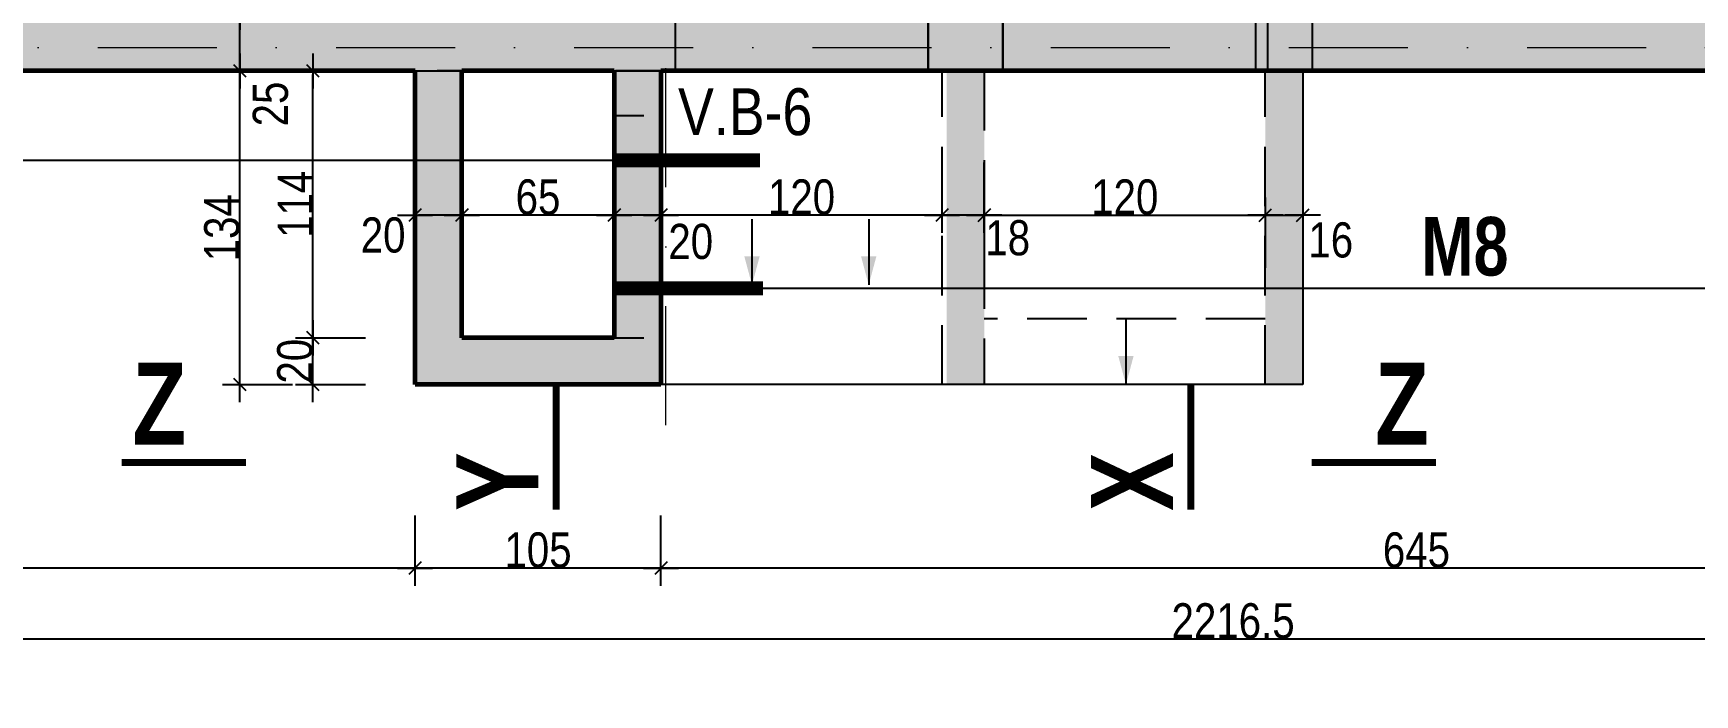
# Model space of a CAD drawing. Header units: millimetres. Extents: x 0 to 22237, y -21919 to -17719.
# Drawn here: x 18303 to 19013, y -20441 to -20159 of the extents above; entities that cross this region are included whole.
import ezdxf
from ezdxf.enums import TextEntityAlignment as Align

# ---------------------------------------------------------------- set-up
doc = ezdxf.new("R2010")
doc.units = ezdxf.units.MM
doc.linetypes.add('CACHEX2', pattern=[19.05, 12.7, -6.35])
doc.linetypes.add('TIRETPTX2', pattern=[50.8, 25.4, -12.7, 0, -12.7])
for name, color, linetype in [('01_cote_gen', 4, 'Continuous'), ('01_linteaux', 2, 'Continuous'), ('01_murs_sup', 2, 'CACHEX2'), ('01_poch_BN', 9, 'Continuous'), ('01_poch_murs', 253, 'Continuous'), ('01_poch_poteaux', 250, 'Continuous'), ('01_texte', 230, 'Continuous'), ('AA_COTES', 2, 'Continuous')]:
    doc.layers.add(name, color=color, linetype=linetype)
doc.layers.add('01_murs_coup', color=5, linetype='Continuous', lineweight=60)
doc.layers.add('01_tram_axes', color=2, linetype='TIRETPTX2', lineweight=9)
doc.styles.add('ARIAL NA', font='ARIALN.TTF')
doc.styles.add('impact', font='impact.ttf')
doc.styles.add('STYLE2', font='ARIALN.TTF')
doc.dimstyles.new('JB50', dxfattribs={"dimscale": 0.1, "dimtxt": 150, "dimasz": 15, "dimexe": 0.1, "dimexo": 0.1, "dimgap": 0.09, "dimtad": 1, "dimdec": 1, "dimdsep": 46, "dimtxsty": 'STYLE2', "dimblk1": 'BOND_G', "dimblk2": 'BOND_D', "dimsah": 1, "dimcen": 1.5, "dimdle": 0.01, "dimse1": 1, "dimse2": 1, "dimclrd": 4, "dimclre": 2, "dimclrt": 6, "dimazin": 2, "dimtfac": 2.333333, "dimtdec": 1, "dimtix": 1, "dimtmove": 2, "dimatfit": 3, "dimldrblk": 'BOND_G', "dimfxl": 1, "dimtolj": 1, "dimtzin": 0, "dimarcsym": 0})

# ---------------------------------------------------------------- blocks, each defined once
blk = doc.blocks.new('BOND_G')
at = {"layer": 'AA_COTES', "color": 0}
for p, q in [((0, -5), (0, 15)), ((5, 0), (-5, 0)), ((1.77, 1.77), (-1.77, -1.77))]:
    blk.add_line(p, q, dxfattribs=at)
blk = doc.blocks.new('BOND_D')
at = {"layer": 'AA_COTES', "color": 0}
for p, q in [((0, 5), (0, -15)), ((5, 0), (-5, 0)), ((-1.77, -1.77), (1.77, 1.77))]:
    blk.add_line(p, q, dxfattribs=at)
blk = doc.blocks.new('*D1585')
at = {"layer": '01_cote_gen', "color": 4, "lineweight": -2, "transparency": 16777216}
blk.add_line((18569.72, -20387.37), (18467.72, -20387.37), dxfattribs=at)
at = {"layer": 'Defpoints', "color": 0, "transparency": 16777216}
for p in [(18466.22, -20285.82), (18571.22, -20285.82), (18466.22, -20387.37)]:
    blk.add_point(p, dxfattribs=at)
at = {"layer": '01_cote_gen', "color": 4, "lineweight": -2, "transparency": 16777216, "xscale": 1.5, "yscale": 1.5, "zscale": 1.5, "rotation": 180}
blk.add_blockref('BOND_D', (18466.22, -20387.37), dxfattribs=at)
at = {"layer": '01_cote_gen', "color": 4, "lineweight": -2, "transparency": 16777216, "xscale": 1.5, "yscale": 1.5, "zscale": 1.5}
blk.add_blockref('BOND_G', (18571.22, -20387.37), dxfattribs=at)
at = {"layer": '01_cote_gen', "color": 6, "transparency": 16777216, "insert": (18518.72, -20379.7), "char_height": 15, "attachment_point": 5, "style": 'STYLE2'}
blk.add_mtext('\\A1;105', dxfattribs=at)
blk = doc.blocks.new('*D1586')
at = {"layer": '01_cote_gen', "color": 4, "lineweight": -2, "transparency": 16777216}
blk.add_line((18569.72, -20236.57), (18552.72, -20236.57), dxfattribs=at)
at = {"layer": 'Defpoints', "color": 0, "transparency": 16777216}
for p in [(18551.22, -20151.44), (18571.22, -20171.44), (18551.22, -20236.57)]:
    blk.add_point(p, dxfattribs=at)
at = {"layer": '01_cote_gen', "color": 4, "lineweight": -2, "transparency": 16777216, "xscale": 1.5, "yscale": 1.5, "zscale": 1.5, "rotation": 180}
blk.add_blockref('BOND_D', (18551.22, -20236.57), dxfattribs=at)
at = {"layer": '01_cote_gen', "color": 4, "lineweight": -2, "transparency": 16777216, "xscale": 1.5, "yscale": 1.5, "zscale": 1.5}
blk.add_blockref('BOND_G', (18571.22, -20236.57), dxfattribs=at)
at = {"layer": '01_cote_gen', "color": 6, "transparency": 16777216, "insert": (18583.92, -20247.91), "char_height": 15, "attachment_point": 5, "style": 'STYLE2'}
blk.add_mtext('\\A1;20', dxfattribs=at)
blk = doc.blocks.new('*D1587')
at = {"layer": '01_cote_gen', "color": 4, "lineweight": -2, "transparency": 16777216}
blk.add_line((18549.72, -20236.57), (18487.72, -20236.57), dxfattribs=at)
at = {"layer": 'Defpoints', "color": 0, "transparency": 16777216}
for p in [(18486.22, -20151.44), (18551.22, -20151.44), (18486.22, -20236.57)]:
    blk.add_point(p, dxfattribs=at)
at = {"layer": '01_cote_gen', "color": 4, "lineweight": -2, "transparency": 16777216, "xscale": 1.5, "yscale": 1.5, "zscale": 1.5, "rotation": 180}
blk.add_blockref('BOND_D', (18486.22, -20236.57), dxfattribs=at)
at = {"layer": '01_cote_gen', "color": 4, "lineweight": -2, "transparency": 16777216, "xscale": 1.5, "yscale": 1.5, "zscale": 1.5}
blk.add_blockref('BOND_G', (18551.22, -20236.57), dxfattribs=at)
at = {"layer": '01_cote_gen', "color": 6, "transparency": 16777216, "insert": (18518.72, -20228.91), "char_height": 15, "attachment_point": 5, "style": 'STYLE2'}
blk.add_mtext('\\A1;65', dxfattribs=at)
blk = doc.blocks.new('*D1588')
at = {"layer": '01_cote_gen', "color": 4, "lineweight": -2, "transparency": 16777216}
blk.add_line((18484.72, -20236.57), (18467.72, -20236.57), dxfattribs=at)
at = {"layer": 'Defpoints', "color": 0, "transparency": 16777216}
for p in [(18466.22, -20151.44), (18486.22, -20151.44), (18466.22, -20236.57)]:
    blk.add_point(p, dxfattribs=at)
at = {"layer": '01_cote_gen', "color": 4, "lineweight": -2, "transparency": 16777216, "xscale": 1.5, "yscale": 1.5, "zscale": 1.5, "rotation": 180}
blk.add_blockref('BOND_D', (18466.22, -20236.57), dxfattribs=at)
at = {"layer": '01_cote_gen', "color": 4, "lineweight": -2, "transparency": 16777216, "xscale": 1.5, "yscale": 1.5, "zscale": 1.5}
blk.add_blockref('BOND_G', (18486.22, -20236.57), dxfattribs=at)
at = {"layer": '01_cote_gen', "color": 6, "transparency": 16777216, "insert": (18452.6, -20245.15), "char_height": 15, "attachment_point": 5, "style": 'STYLE2'}
blk.add_mtext('\\A1;20', dxfattribs=at)
blk = doc.blocks.new('*D1589')
at = {"layer": '01_cote_gen', "color": 4, "lineweight": -2, "transparency": 16777216}
blk.add_line((18464.72, -20387.37), (16518.72, -20387.37), dxfattribs=at)
at = {"layer": 'Defpoints', "color": 0, "transparency": 16777216}
for p in [(16517.22, -20387.37), (16517.22, -20394.87), (18466.22, -20394.87)]:
    blk.add_point(p, dxfattribs=at)
at = {"layer": '01_cote_gen', "color": 4, "lineweight": -2, "transparency": 16777216, "xscale": 1.5, "yscale": 1.5, "zscale": 1.5, "rotation": 180}
blk.add_blockref('BOND_D', (16517.22, -20387.37), dxfattribs=at)
at = {"layer": '01_cote_gen', "color": 4, "lineweight": -2, "transparency": 16777216, "xscale": 1.5, "yscale": 1.5, "zscale": 1.5}
blk.add_blockref('BOND_G', (18466.22, -20387.37), dxfattribs=at)
at = {"layer": '01_cote_gen', "color": 6, "transparency": 16777216, "insert": (17491.72, -20379.7), "char_height": 15, "attachment_point": 5, "style": 'STYLE2'}
blk.add_mtext('\\A1;1949', dxfattribs=at)
blk = doc.blocks.new('*D1593')
at = {"layer": '01_cote_gen', "color": 4, "lineweight": -2, "transparency": 16777216}
blk.add_line((19214.76, -20387.37), (18572.72, -20387.37), dxfattribs=at)
at = {"layer": 'Defpoints', "color": 0, "transparency": 16777216}
for p in [(18571.22, -20336.02), (19216.26, -20336.02), (18571.22, -20387.37)]:
    blk.add_point(p, dxfattribs=at)
at = {"layer": '01_cote_gen', "color": 4, "lineweight": -2, "transparency": 16777216, "xscale": 1.5, "yscale": 1.5, "zscale": 1.5, "rotation": 180}
blk.add_blockref('BOND_D', (18571.22, -20387.37), dxfattribs=at)
at = {"layer": '01_cote_gen', "color": 4, "lineweight": -2, "transparency": 16777216, "xscale": 1.5, "yscale": 1.5, "zscale": 1.5}
blk.add_blockref('BOND_G', (19216.26, -20387.37), dxfattribs=at)
at = {"layer": '01_cote_gen', "color": 6, "transparency": 16777216, "insert": (18893.74, -20379.7), "char_height": 15, "attachment_point": 5, "style": 'STYLE2'}
blk.add_mtext('\\A1;645', dxfattribs=at)
blk = doc.blocks.new('*D1605')
at = {"layer": '01_cote_gen', "color": 4, "lineweight": -2, "transparency": 16777216}
blk.add_line((19922.22, -20417.65), (17708.72, -20417.65), dxfattribs=at)
at = {"layer": 'Defpoints', "color": 0, "transparency": 16777216}
for p in [(17707.22, -20159.39), (19923.72, -20413.83), (17707.22, -20417.65)]:
    blk.add_point(p, dxfattribs=at)
at = {"layer": '01_cote_gen', "color": 4, "lineweight": -2, "transparency": 16777216, "xscale": 1.5, "yscale": 1.5, "zscale": 1.5, "rotation": 180}
blk.add_blockref('BOND_D', (17707.22, -20417.65), dxfattribs=at)
at = {"layer": '01_cote_gen', "color": 4, "lineweight": -2, "transparency": 16777216, "xscale": 1.5, "yscale": 1.5, "zscale": 1.5}
blk.add_blockref('BOND_G', (19923.72, -20417.65), dxfattribs=at)
at = {"layer": '01_cote_gen', "color": 6, "transparency": 16777216, "insert": (18815.47, -20409.98), "char_height": 15, "attachment_point": 5, "style": 'STYLE2'}
blk.add_mtext('\\A1;2216.5', dxfattribs=at)
blk = doc.blocks.new('*D1608')
at = {"layer": '01_cote_gen', "color": 4, "lineweight": -2, "transparency": 16777216}
blk.add_line((19922.22, -20447.13), (16518.72, -20447.13), dxfattribs=at)
at = {"layer": 'Defpoints', "color": 0, "transparency": 16777216}
for p in [(16517.22, -20425.12), (16517.22, -20447.13), (19923.72, -20469.08)]:
    blk.add_point(p, dxfattribs=at)
at = {"layer": '01_cote_gen', "color": 4, "lineweight": -2, "transparency": 16777216, "xscale": 1.5, "yscale": 1.5, "zscale": 1.5, "rotation": 180}
blk.add_blockref('BOND_D', (16517.22, -20447.13), dxfattribs=at)
at = {"layer": '01_cote_gen', "color": 4, "lineweight": -2, "transparency": 16777216, "xscale": 1.5, "yscale": 1.5, "zscale": 1.5}
blk.add_blockref('BOND_G', (19923.72, -20447.13), dxfattribs=at)
at = {"layer": '01_cote_gen', "color": 6, "transparency": 16777216, "insert": (18220.47, -20439.46), "char_height": 15, "attachment_point": 5, "style": 'STYLE2'}
blk.add_mtext('\\A1;3406.5', dxfattribs=at)
blk = doc.blocks.new('*D1615')
at = {"layer": '01_cote_gen', "color": 4, "lineweight": -2, "transparency": 16777216}
blk.add_line((18391.46, -20307.47), (18391.46, -20176.46), dxfattribs=at)
at = {"layer": 'Defpoints', "color": 0, "transparency": 16777216}
for p in [(18391.46, -20174.96), (18449.97, -20174.96), (18449.97, -20308.97)]:
    blk.add_point(p, dxfattribs=at)
at = {"layer": '01_cote_gen', "color": 4, "lineweight": -2, "transparency": 16777216, "xscale": 1.5, "yscale": 1.5, "zscale": 1.5}
for name, p, rotation in [('BOND_D', (18391.46, -20174.96), 90), ('BOND_G', (18391.46, -20308.97), 270)]:
    blk.add_blockref(name, p, dxfattribs=dict(at, rotation=rotation))
at = {"layer": '01_cote_gen', "color": 6, "transparency": 16777216, "insert": (18383.79, -20241.96), "char_height": 15, "attachment_point": 5, "rotation": 90, "style": 'STYLE2'}
blk.add_mtext('\\A1;134', dxfattribs=at)
blk = doc.blocks.new('*D1698')
at = {"layer": '01_cote_gen', "color": 4, "lineweight": -2, "transparency": 16777216}
blk.add_line((18422.63, -20307.47), (18422.63, -20290.47), dxfattribs=at)
at = {"layer": 'Defpoints', "color": 0, "transparency": 16777216}
for p in [(18422.63, -20288.97), (18496.17, -20288.97), (18466.22, -20308.97)]:
    blk.add_point(p, dxfattribs=at)
at = {"layer": '01_cote_gen', "color": 4, "lineweight": -2, "transparency": 16777216, "xscale": 1.5, "yscale": 1.5, "zscale": 1.5}
for name, p, rotation in [('BOND_D', (18422.63, -20288.97), 90), ('BOND_G', (18422.63, -20308.97), 270)]:
    blk.add_blockref(name, p, dxfattribs=dict(at, rotation=rotation))
at = {"layer": '01_cote_gen', "color": 6, "transparency": 16777216, "insert": (18414.96, -20298.97), "char_height": 15, "attachment_point": 5, "rotation": 90, "style": 'STYLE2'}
blk.add_mtext('\\A1;20', dxfattribs=at)
blk = doc.blocks.new('*D1699')
at = {"layer": '01_cote_gen', "color": 4, "lineweight": -2, "transparency": 16777216}
blk.add_line((18422.63, -20287.47), (18422.63, -20176.46), dxfattribs=at)
at = {"layer": 'Defpoints', "color": 0, "transparency": 16777216}
for p in [(18422.63, -20174.96), (18442.3, -20174.96), (18430.13, -20288.97)]:
    blk.add_point(p, dxfattribs=at)
at = {"layer": '01_cote_gen', "color": 4, "lineweight": -2, "transparency": 16777216, "xscale": 1.5, "yscale": 1.5, "zscale": 1.5}
for name, p, rotation in [('BOND_D', (18422.63, -20174.96), 90), ('BOND_G', (18422.63, -20288.97), 270)]:
    blk.add_blockref(name, p, dxfattribs=dict(at, rotation=rotation))
at = {"layer": '01_cote_gen', "color": 6, "transparency": 16777216, "insert": (18415.09, -20231.96), "char_height": 15, "attachment_point": 5, "rotation": 90, "style": 'STYLE2'}
blk.add_mtext('\\A1;114', dxfattribs=at)
blk = doc.blocks.new('*D1616')
at = {"layer": '01_cote_gen', "color": 4, "lineweight": -2, "transparency": 16777216}
blk.add_line((18391.46, -20173.46), (18391.46, -20151.46), dxfattribs=at)
at = {"layer": 'Defpoints', "color": 0, "transparency": 16777216}
for p in [(18391.46, -20149.96), (18413.96, -20149.96), (18398.96, -20174.96)]:
    blk.add_point(p, dxfattribs=at)
at = {"layer": '01_cote_gen', "color": 4, "lineweight": -2, "transparency": 16777216, "xscale": 1.5, "yscale": 1.5, "zscale": 1.5}
for name, p, rotation in [('BOND_D', (18391.46, -20149.96), 90), ('BOND_G', (18391.46, -20174.96), 270)]:
    blk.add_blockref(name, p, dxfattribs=dict(at, rotation=rotation))
at = {"layer": '01_cote_gen', "color": 6, "transparency": 16777216, "insert": (18404.55, -20189.1), "char_height": 15, "attachment_point": 5, "rotation": 90, "style": 'STYLE2'}
blk.add_mtext('\\A1;25', dxfattribs=at)
blk = doc.blocks.new('*D3095')
at = {"layer": '01_cote_gen', "color": 4, "lineweight": -2, "transparency": 16777216}
blk.add_line((18830.72, -20236.57), (18843.72, -20236.57), dxfattribs=at)
at = {"layer": 'Defpoints', "color": 0, "transparency": 16777216}
for p in [(18845.22, -20236.57), (18829.22, -20244.07), (18845.22, -20244.07)]:
    blk.add_point(p, dxfattribs=at)
at = {"layer": '01_cote_gen', "color": 4, "lineweight": -2, "transparency": 16777216, "xscale": 1.5, "yscale": 1.5, "zscale": 1.5, "rotation": 180}
blk.add_blockref('BOND_G', (18829.22, -20236.57), dxfattribs=at)
at = {"layer": '01_cote_gen', "color": 4, "lineweight": -2, "transparency": 16777216, "xscale": 1.5, "yscale": 1.5, "zscale": 1.5}
blk.add_blockref('BOND_D', (18845.22, -20236.57), dxfattribs=at)
at = {"layer": '01_cote_gen', "color": 6, "transparency": 16777216, "insert": (18857.17, -20247.26), "char_height": 15, "attachment_point": 5, "style": 'STYLE2'}
blk.add_mtext('\\A1;16', dxfattribs=at)
blk = doc.blocks.new('*D3096')
at = {"layer": '01_cote_gen', "color": 4, "lineweight": -2, "transparency": 16777216}
blk.add_line((18710.72, -20236.57), (18827.72, -20236.57), dxfattribs=at)
at = {"layer": 'Defpoints', "color": 0, "transparency": 16777216}
for p in [(18709.22, -20232.31), (18829.22, -20236.57), (18829.22, -20245.97)]:
    blk.add_point(p, dxfattribs=at)
at = {"layer": '01_cote_gen', "color": 4, "lineweight": -2, "transparency": 16777216, "xscale": 1.5, "yscale": 1.5, "zscale": 1.5, "rotation": 180}
blk.add_blockref('BOND_G', (18709.22, -20236.57), dxfattribs=at)
at = {"layer": '01_cote_gen', "color": 4, "lineweight": -2, "transparency": 16777216, "xscale": 1.5, "yscale": 1.5, "zscale": 1.5}
blk.add_blockref('BOND_D', (18829.22, -20236.57), dxfattribs=at)
at = {"layer": '01_cote_gen', "color": 6, "transparency": 16777216, "insert": (18769.22, -20228.91), "char_height": 15, "attachment_point": 5, "style": 'STYLE2'}
blk.add_mtext('\\A1;120', dxfattribs=at)
blk = doc.blocks.new('*D3097')
at = {"layer": '01_cote_gen', "color": 4, "lineweight": -2, "transparency": 16777216}
blk.add_line((18707.72, -20236.57), (18692.72, -20236.57), dxfattribs=at)
at = {"layer": 'Defpoints', "color": 0, "transparency": 16777216}
for p in [(18691.22, -20223.24), (18709.22, -20223.24), (18691.22, -20236.57)]:
    blk.add_point(p, dxfattribs=at)
at = {"layer": '01_cote_gen', "color": 4, "lineweight": -2, "transparency": 16777216, "xscale": 1.5, "yscale": 1.5, "zscale": 1.5, "rotation": 180}
blk.add_blockref('BOND_D', (18691.22, -20236.57), dxfattribs=at)
at = {"layer": '01_cote_gen', "color": 4, "lineweight": -2, "transparency": 16777216, "xscale": 1.5, "yscale": 1.5, "zscale": 1.5}
blk.add_blockref('BOND_G', (18709.22, -20236.57), dxfattribs=at)
at = {"layer": '01_cote_gen', "color": 6, "transparency": 16777216, "insert": (18719.25, -20246.33), "char_height": 15, "attachment_point": 5, "style": 'STYLE2'}
blk.add_mtext('\\A1;18', dxfattribs=at)
blk = doc.blocks.new('*D3098')
at = {"layer": '01_cote_gen', "color": 4, "lineweight": -2, "transparency": 16777216}
blk.add_line((18689.72, -20236.57), (18572.72, -20236.57), dxfattribs=at)
at = {"layer": 'Defpoints', "color": 0, "transparency": 16777216}
for p in [(18691.22, -20214.07), (18571.22, -20229.07), (18571.22, -20236.57)]:
    blk.add_point(p, dxfattribs=at)
at = {"layer": '01_cote_gen', "color": 4, "lineweight": -2, "transparency": 16777216, "xscale": 1.5, "yscale": 1.5, "zscale": 1.5, "rotation": 180}
blk.add_blockref('BOND_D', (18571.22, -20236.57), dxfattribs=at)
at = {"layer": '01_cote_gen', "color": 4, "lineweight": -2, "transparency": 16777216, "xscale": 1.5, "yscale": 1.5, "zscale": 1.5}
blk.add_blockref('BOND_G', (18691.22, -20236.57), dxfattribs=at)
at = {"layer": '01_cote_gen', "color": 6, "transparency": 16777216, "insert": (18631.22, -20228.91), "char_height": 15, "attachment_point": 5, "style": 'STYLE2'}
blk.add_mtext('\\A1;120', dxfattribs=at)

msp = doc.modelspace()

# ---------------------------------------------------------------- hatches: boundary and pattern name
at = {"layer": '01_murs_sup'}
h = msp.add_hatch(dxfattribs=at)
h.set_pattern_fill('DASH', color=256, scale=2.5, angle=135)
h.set_pattern_definition([(135, (-53.299, 4582.9386), (-11.2253202, 9e-16), [7.9375, -7.9375])])
h.paths.add_polyline_path([(18906.12, -18516.96), (17707.22, -18516.96), (17707.22, -19046.96), (17727.22, -19046.96), (17727.22, -18541.96), (18284.22, -18541.96), (18284.22, -19046.96), (18304.22, -19046.96), (18304.22, -18541.96), (18564.22, -18541.96), (18564.22, -19046.96), (18584.22, -19046.96), (18584.22, -18541.96), (18906.12, -18541.96)])
h.paths.add_polyline_path([(19130.22, -18516.96), (18996.12, -18516.96), (18996.12, -18541.96), (19110.22, -18541.96), (19110.22, -20149.96), (18849.22, -20149.96), (18849.22, -19596.96), (18687.42, -19596.96), (18687.42, -19616.96), (18692.22, -19616.96), (18692.22, -20149.96), (18685.22, -20149.96), (18685.22, -20174.96), (18693.22, -20174.96), (18693.22, -20308.94), (18709.22, -20308.94), (18709.22, -20174.96), (18720.22, -20174.96), (18720.22, -20149.96), (18709.22, -20149.96), (18709.22, -19616.96), (18830.22, -19616.96), (18830.22, -20149.96), (18826.91, -20149.96), (18826.91, -20174.96), (18829.22, -20174.96), (18829.22, -20308.94), (18845.22, -20308.94), (18845.22, -20174.96), (19130.22, -20174.96)])
h.paths.add_polyline_path([(18572.22, -19616.96), (18584.22, -19616.96), (18584.22, -19596.96), (18554.22, -19596.96), (18554.22, -20149.96), (18304.22, -20149.96), (18304.22, -19646.96), (18284.22, -19646.96), (18284.22, -20149.96), (17727.22, -20149.96), (17727.22, -19646.96), (17707.22, -19646.96), (17707.22, -20174.96), (18577.22, -20174.96), (18577.22, -20149.96), (18572.22, -20149.96)])
h.paths.add_polyline_path([(17705.22, -18516.96), (16025.15, -18516.96), (15671.42, -18827.7), (15652.33, -18816.44), (15626.93, -18859.51), (15670, -18884.91), (15695.4, -18841.84), (15689.55, -18838.39), (16026.78, -18541.96), (16312.22, -18541.96), (16312.22, -19095.92), (16572.22, -19095.92), (16572.22, -19077.92), (16517.22, -19077.92), (16517.23, -18839.96), (16497.23, -18839.96), (16497.22, -19077.92), (16332.22, -19077.92), (16332.22, -18729.96), (16340.22, -18729.96), (16340.22, -18711.96), (16332.22, -18711.96), (16332.22, -18541.96), (16682.22, -18541.96), (16682.22, -18711.96), (16442.22, -18711.96), (16442.22, -18729.96), (16497.23, -18729.96), (16497.23, -18737.96), (16517.23, -18737.96), (16517.23, -18729.96), (16682.22, -18729.96), (16682.22, -19077.92), (16674.22, -19077.92), (16674.22, -19095.92), (16700.22, -19095.92), (16700.22, -18541.96), (17108.22, -18541.96), (17108.22, -19046.96), (17128.22, -19046.96), (17128.22, -18541.96), (17685.22, -18541.96), (17685.22, -19046.96), (17705.22, -19046.96)])
at = {"layer": '01_poch_murs'}
h = msp.add_hatch(color=256, dxfattribs=at)
h.dxf.hatch_style = 1
h.paths.add_polyline_path([(18224.22, -18541.96), (18224.22, -18516.96), (19815.22, -18516.96), (19815.22, -18541.96), (19664.22, -18541.96), (19664.22, -18966.96), (19644.22, -18966.96), (19644.22, -18541.96), (19129.22, -18541.96), (19129.22, -18966.96), (19109.22, -18966.96), (19109.22, -18541.96), (18584.22, -18541.96), (18584.22, -18966.96), (18564.22, -18966.96), (18564.22, -18541.96), (18304.22, -18541.96), (18304.22, -18966.96), (18284.22, -18966.96), (18284.22, -18541.96)], flags=17)
h.paths.add_polyline_path([(19939.72, -19940.96), (20539.74, -19940.96), (20539.74, -20408.96), (20557.74, -20408.96), (20557.74, -19804.96), (20539.74, -19804.96), (20539.74, -19940.96), (20537.81, -19940.96), (19941.79, -19940.96), (19923.72, -19941.15), (19923.72, -19923.17), (19943.72, -19922.96), (19943.72, -19666.96), (20539.74, -19666.96), (20539.74, -19671.96), (20557.74, -19671.96), (20560.17, -19306.96), (20424.96, -19306.96), (20422.52, -19143.94), (19920.22, -19143.93), (19920.22, -19125.93), (19939.74, -19125.97), (19939.74, -18532.96), (20036.19, -18532.96), (20036.19, -18516.96), (19920.22, -18516.96), (19920.22, -18541.96), (19920.22, -19143.97), (20423.74, -19143.94), (20423.74, -19306.96), (20539.74, -19306.96), (20539.74, -19646.96), (19923.72, -19646.96), (19923.72, -20149.96), (19664.22, -20149.96), (19664.22, -19726.99), (19644.22, -19726.99), (19644.22, -20149.96), (19129.22, -20149.96), (19129.22, -19726.99), (19109.22, -19726.99), (19109.22, -20149.96), (18849.22, -20149.96), (18849.22, -19726.96), (18829.22, -19726.96), (18849.22, -19726.96), (18849.22, -20174.96), (18830.22, -20174.96), (18829.22, -20149.96), (18571.22, -20149.96), (18571.22, -19726.96), (18553.22, -19726.96), (18553.22, -20149.96), (18303.22, -20149.96), (18303.22, -19726.96), (18283.22, -19726.96), (18283.22, -20149.96), (17727.22, -20149.96), (17727.22, -19726.96), (17707.22, -19726.96), (17707.22, -20174.96), (18466.22, -20174.96), (18486.22, -20174.96), (18551.22, -20174.96), (18571.22, -20174.96), (19216.26, -20174.96), (19216.26, -20244.96), (19296.26, -20244.96), (19296.26, -20174.96), (19923.72, -20174.96), (19923.72, -20214.96), (19939.72, -20214.96)])
h.paths.add_polyline_path([(19236.26, -20174.96), (19276.26, -20174.96), (19276.26, -20224.96), (19236.26, -20224.96)], flags=16)
h.paths.add_polyline_path([(18571.22, -20174.96), (18551.22, -20174.96), (18551.22, -20288.97), (18486.22, -20288.97), (18486.22, -20174.96), (18466.22, -20174.96), (18466.22, -20308.97), (18571.22, -20308.97)], flags=17)
at = {"layer": '01_poch_poteaux', "ltscale": 0.1}
h = msp.add_hatch(color=256, dxfattribs=at)
h.dxf.hatch_style = 1
h.paths.add_polyline_path([(18849.22, -19726.96), (18829.22, -19726.96), (18829.22, -19892.96), (18849.22, -19892.96)])
h.paths.add_polyline_path([(18849.22, -19892.96), (18829.22, -19892.96), (18829.22, -20109.92), (18849.22, -20109.92)])
h.paths.add_polyline_path([(18849.22, -20109.92), (18829.22, -20109.92), (18829.22, -20139.92), (18849.22, -20139.92)])
h.paths.add_polyline_path([(18849.22, -20149.96), (18849.22, -20139.92), (18829.22, -20139.92), (18829.22, -20149.96), (18830.22, -20149.96), (18830.22, -20164.96), (18849.22, -20164.96)])
h.paths.add_polyline_path([(18849.22, -20164.96), (18830.22, -20164.96), (18830.22, -20174.96), (18849.22, -20174.96)])
h.paths.add_polyline_path([(18839.38, -19763.65), (18897.19, -19763.65), (18897.19, -19724.72), (18839.38, -19724.72)], flags=9)

# ---------------------------------------------------------------- linework, layer by layer
at = {"layer": '01_linteaux'}
for p, q in [((18845.22, -20174.96), (18845.22, -20308.94)), ((18845.22, -20308.94), (18571.22, -20308.94))]:
    msp.add_line(p, q, dxfattribs=at)
at = {"layer": '01_murs_coup'}
for p, q in [((18466.22, -20174.96), (17707.22, -20174.96)), ((18466.22, -20174.96), (17707.22, -20174.96)), ((18466.22, -20308.97), (18466.22, -20174.96)), ((18466.22, -20308.97), (18466.22, -20174.96)), ((18466.22, -20308.97), (18466.22, -20174.96)), ((18466.22, -20308.97), (18466.22, -20174.96)), ((18551.22, -20174.96), (18486.22, -20174.96)), ((18486.22, -20288.97), (18486.22, -20174.96)), ((18486.22, -20288.97), (18486.22, -20174.96)), ((18551.22, -20174.96), (18486.22, -20174.96)), ((18486.22, -20288.97), (18486.22, -20174.96)), ((18486.22, -20288.97), (18486.22, -20174.96)), ((18551.22, -20174.96), (18551.22, -20288.97)), ((18551.22, -20174.96), (18551.22, -20288.97)), ((19216.26, -20174.96), (18571.22, -20174.96)), ((18571.22, -20174.96), (18571.22, -20308.97)), ((19216.26, -20174.96), (18571.22, -20174.96)), ((18571.22, -20174.96), (18571.22, -20308.97)), ((18551.22, -20288.97), (18486.22, -20288.97)), ((18551.22, -20288.97), (18486.22, -20288.97)), ((18551.22, -20288.97), (18486.22, -20288.97)), ((18551.22, -20288.97), (18486.22, -20288.97)), ((18571.22, -20308.97), (18466.22, -20308.97)), ((18571.22, -20308.97), (18466.22, -20308.97)), ((18571.22, -20308.97), (18466.22, -20308.97)), ((18571.22, -20308.97), (18466.22, -20308.97))]:
    msp.add_line(p, q, dxfattribs=at)
at = {"layer": '01_murs_sup', "ltscale": 2}
for p, q in [((18577.22, -20149.96), (18577.22, -20174.96)), ((18685.22, -20174.96), (18685.22, -20149.96)), ((18685.22, -20149.96), (18685.22, -20174.96)), ((18717.22, -20149.96), (18717.22, -20174.96)), ((18717.22, -20174.96), (18717.22, -20149.96)), ((18825.22, -20174.96), (18825.22, -20149.96)), ((18577.22, -20174.96), (17707.22, -20174.96)), ((18691.22, -20174.96), (18685.22, -20174.96)), ((18691.22, -20308.94), (18691.22, -20174.96)), ((18717.22, -20174.96), (18709.22, -20174.96)), ((18709.22, -20174.96), (18709.22, -20308.94)), ((18829.22, -20174.96), (18825.22, -20174.96)), ((18829.22, -20308.94), (18829.22, -20174.96)), ((19130.22, -20174.96), (18845.22, -20174.96)), ((18829.22, -20280.94), (18709.22, -20280.94))]:
    msp.add_line(p, q, dxfattribs=at)
at = {"layer": '01_murs_sup'}
for p, q in [((18551.22, -20193.97), (18571.22, -20193.97)), ((18551.22, -20288.97), (18571.22, -20288.97))]:
    msp.add_line(p, q, dxfattribs=at)
at = {"layer": '01_poch_BN'}
for p, q in [((18466.22, -20174.96), (18486.22, -20174.96)), ((18551.22, -20174.96), (18571.22, -20174.96))]:
    msp.add_line(p, q, dxfattribs=at)
at = {"layer": '01_poch_poteaux', "ltscale": 0.1}
for p, q in [((18830.22, -20149.96), (18830.22, -20174.96)), ((18849.22, -20149.96), (18849.22, -20174.96))]:
    msp.add_line(p, q, dxfattribs=at)
at = {"layer": '01_texte'}
for p, q in [((16497.44, -20213.16), (18613.44, -20213.16)), ((18610.07, -20238.36), (18610.07, -20266.36)), ((18659.9, -20238.36), (18659.9, -20266.36)), ((18551.94, -20267.82), (19193.1, -20267.82)), ((18769.72, -20280.94), (18769.72, -20308.94))]:
    msp.add_line(p, q, dxfattribs=at)
for points, const_width in [([(18550.54, -20213.16), (18613.44, -20213.16)], 6), ([(18551.94, -20267.82), (18614.83, -20267.82)], 6), ([(18526.5, -20309.34), (18526.5, -20362.43)], 3), ([(18797.44, -20309.34), (18797.44, -20362.43)], 3), ([(18394, -20342.23), (18340.92, -20342.23)], 3), ([(18902.14, -20342.23), (18849.06, -20342.23)], 3)]:
    msp.add_lwpolyline(points, dxfattribs=dict(at, const_width=const_width))
for points in [[(18610.07, -20266.36), (18606.8, -20254.19), (18610.07, -20254.19)], [(18610.07, -20266.36), (18613.35, -20254.19), (18610.07, -20254.19)], [(18659.9, -20266.36), (18656.63, -20254.19), (18659.9, -20254.19)], [(18659.9, -20266.36), (18663.18, -20254.19), (18659.9, -20254.19)], [(18769.72, -20308.94), (18766.45, -20296.77), (18769.72, -20296.77)], [(18769.72, -20308.94), (18772.99, -20296.77), (18769.72, -20296.77)]]:
    msp.add_solid(points, dxfattribs=at)
at = {"layer": '01_tram_axes', "color": 253, "ltscale": 2}
for p, q in [((18573.24, -20326.32), (18573.74, -17784.57)), ((14466.2, -20164.96), (21640.16, -20164.96))]:
    msp.add_line(p, q, dxfattribs=at)

# ---------------------------------------------------------------- texts
at = {"layer": '01_texte', "style": 'ARIAL NA'}
msp.add_text('V.B-6', height=20, dxfattribs=at).set_placement((18578.52, -20202.4))
at = {"layer": '01_texte', "style": 'impact'}
msp.add_text(' M8', height=25, dxfattribs=at).set_placement((18910.68, -20269.87), align=Align.BOTTOM_CENTER)
for s, rotation, p in [('Z', 0, (18357.04, -20345.08)), ('Z', 0, (18887.5, -20345.08)), ('Y', 90, (18529.35, -20350.41)), ('X', 90, (18800.29, -20350.41))]:
    msp.add_text(s, height=35, rotation=rotation, dxfattribs=at).set_placement(p, align=Align.BOTTOM_CENTER)

# ---------------------------------------------------------------- dimensions: what is measured, and where the dimension line sits
at = {"layer": '01_cote_gen'}
dim = msp.add_linear_dim(base=(18391.46, -20149.96), p1=(18398.96, -20174.96), p2=(18413.96, -20149.96), angle=90, dimstyle='JB50', dxfattribs=at)
dim.commit()
dim.dimension.update_dxf_attribs({"geometry": '*D1616', "text_midpoint": (18404.55, -20189.1), "dimtype": 160})
for base, p1, p2, picture, middle in [((18466.22, -20236.57), (18486.22, -20151.44), (18466.22, -20151.44), '*D1588', (18452.6, -20245.15)), ((18551.22, -20236.57), (18571.22, -20171.44), (18551.22, -20151.44), '*D1586', (18583.92, -20247.91)), ((18691.22, -20236.57), (18709.22, -20223.24), (18691.22, -20223.24), '*D3097', (18719.25, -20246.33)), ((18845.22, -20236.57), (18829.22, -20244.07), (18845.22, -20244.07), '*D3095', (18857.17, -20247.26))]:
    dim = msp.add_linear_dim(base=base, p1=p1, p2=p2, dimstyle='JB50', dxfattribs=at)
    dim.commit()
    dim.dimension.update_dxf_attribs({"geometry": picture, "text_midpoint": middle, "dimtype": 160})
for base, p1, p2, picture, middle in [((18486.22, -20236.57), (18551.22, -20151.44), (18486.22, -20151.44), '*D1587', (18518.72, -20228.91)), ((17707.22, -20417.65), (19923.72, -20413.83), (17707.22, -20159.39), '*D1605', (18815.47, -20409.98)), ((18571.22, -20236.57), (18691.22, -20214.07), (18571.22, -20229.07), '*D3098', (18631.22, -20228.91)), ((18829.22, -20236.57), (18709.22, -20232.31), (18829.22, -20245.97), '*D3096', (18769.22, -20228.91)), ((18466.22, -20387.37), (18571.22, -20285.82), (18466.22, -20285.82), '*D1585', (18518.72, -20379.7)), ((18571.22, -20387.37), (19216.26, -20336.02), (18571.22, -20336.02), '*D1593', (18893.74, -20379.7)), ((16517.22, -20387.37), (18466.22, -20394.87), (16517.22, -20394.87), '*D1589', (17491.72, -20379.7)), ((16517.22, -20447.13), (19923.72, -20469.08), (16517.22, -20425.12), '*D1608', (18220.47, -20439.46))]:
    dim = msp.add_linear_dim(base=base, p1=p1, p2=p2, dimstyle='JB50', dxfattribs=at)
    dim.commit()
    dim.dimension.update_dxf_attribs({"geometry": picture, "text_midpoint": middle})
for base, p1, p2, picture, middle in [((18391.46, -20174.96), (18449.97, -20308.97), (18449.97, -20174.96), '*D1615', (18383.79, -20241.96)), ((18422.63, -20174.96), (18430.13, -20288.97), (18442.3, -20174.96), '*D1699', (18415.09, -20231.96)), ((18422.63, -20288.97), (18466.22, -20308.97), (18496.17, -20288.97), '*D1698', (18414.96, -20298.97))]:
    dim = msp.add_linear_dim(base=base, p1=p1, p2=p2, angle=90, dimstyle='JB50', dxfattribs=at)
    dim.commit()
    dim.dimension.update_dxf_attribs({"geometry": picture, "text_midpoint": middle})

doc.saveas('drawing.dxf')
